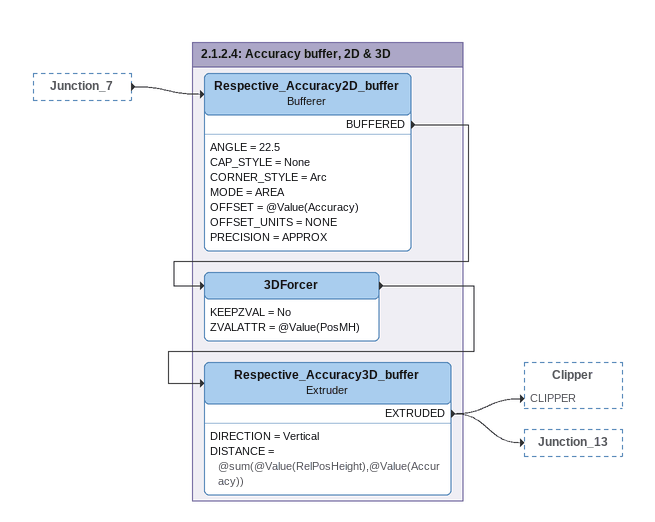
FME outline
Junction_7 [outside]
    -> Respective_Accuracy2D_buffer

Bookmark: 2.1.2.4: Accuracy buffer, 2D & 3D
Respective_Accuracy2D_buffer: Bufferer
    ANGLE = 22.5
    CAP_STYLE = None
    CORNER_STYLE = Arc
    MODE = AREA
    OFFSET = @Value(Accuracy)
    OFFSET_UNITS = NONE
    PRECISION = APPROX
    BUFFERED -> 3DForcer
3DForcer
    KEEPZVAL = No
    ZVALATTR = @Value(PosMH)
    -> Respective_Accuracy3D_buffer
Respective_Accuracy3D_buffer: Extruder
    DIRECTION = Vertical
    DISTANCE = @sum(@Value(RelPosHeight),@Value(Accuracy))
    EXTRUDED -> Clipper [CLIPPER]
    EXTRUDED -> Junction_13
